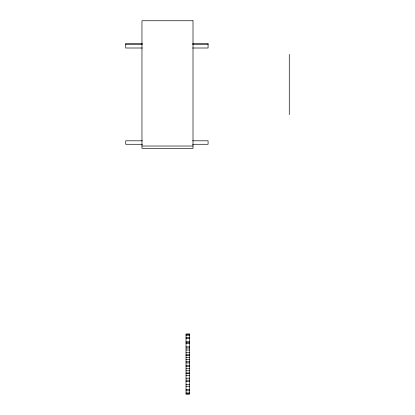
<?xml version="1.0" encoding="UTF-8"?>
<svg xmlns="http://www.w3.org/2000/svg" width="415" height="415" viewBox="0 0 415 415"><rect width="100%" height="100%" fill="white"/><g stroke="black" fill="none" stroke-linecap="round" stroke-linejoin="round"><path stroke-width="0.62" d="M142.454 43.367L125.724 43.367L125.724 48.005L142.454 48.01M192.638 43.367L208.081 43.367L208.081 48.005L192.638 48.01M125.724 44.53L142.454 44.53M192.638 44.53L208.081 44.53M142.454 140.804L125.724 140.804L125.724 144.28L142.454 144.285M192.638 140.804L208.081 140.804L208.081 144.28L192.638 144.285M141.961 146.023L193.001 146.023M186.039 334.661L189.52 334.661M186.039 335.263L189.52 335.263M186.039 337.395L189.52 337.395M186.039 338.552L189.52 338.552M186.039 341.944L189.52 341.944M186.039 342.147L189.52 342.147M186.039 343.589L189.52 343.589M186.039 346.867L189.52 346.867M186.039 348.009L189.52 348.009M186.039 350.016L189.52 350.016M186.039 352.76L189.52 352.76M186.039 354.944L189.52 354.944M186.039 355.167L189.52 355.167M186.039 357.408L189.52 357.408M186.039 359.426L189.52 359.426M186.039 361.771L189.52 361.771M186.039 362.933L189.52 362.933M186.039 365.252L189.52 365.252M186.039 366.414L189.52 366.414M186.039 368.753L189.52 368.753M186.039 370.777L189.52 370.777M186.039 373.018L189.52 373.018M186.039 373.235L189.52 373.235M186.039 375.419L189.52 375.419M186.039 378.169L189.52 378.169M186.039 380.176L189.52 380.176M186.039 381.318L189.52 381.318M186.039 384.596L189.52 384.596M186.039 386.235L189.52 386.235M186.039 389.628L189.52 389.628M186.039 390.79L189.52 390.79M186.039 392.922L189.52 392.922M186.039 393.524L189.52 393.524M289.276 54.386L289.276 114.706M193.001 20.75L141.961 20.75L141.961 148.342L193.001 148.342L193.001 20.75M189.52 333.935L186.039 333.935L186.039 394.25L189.52 394.25L189.52 333.935"/></g></svg>
